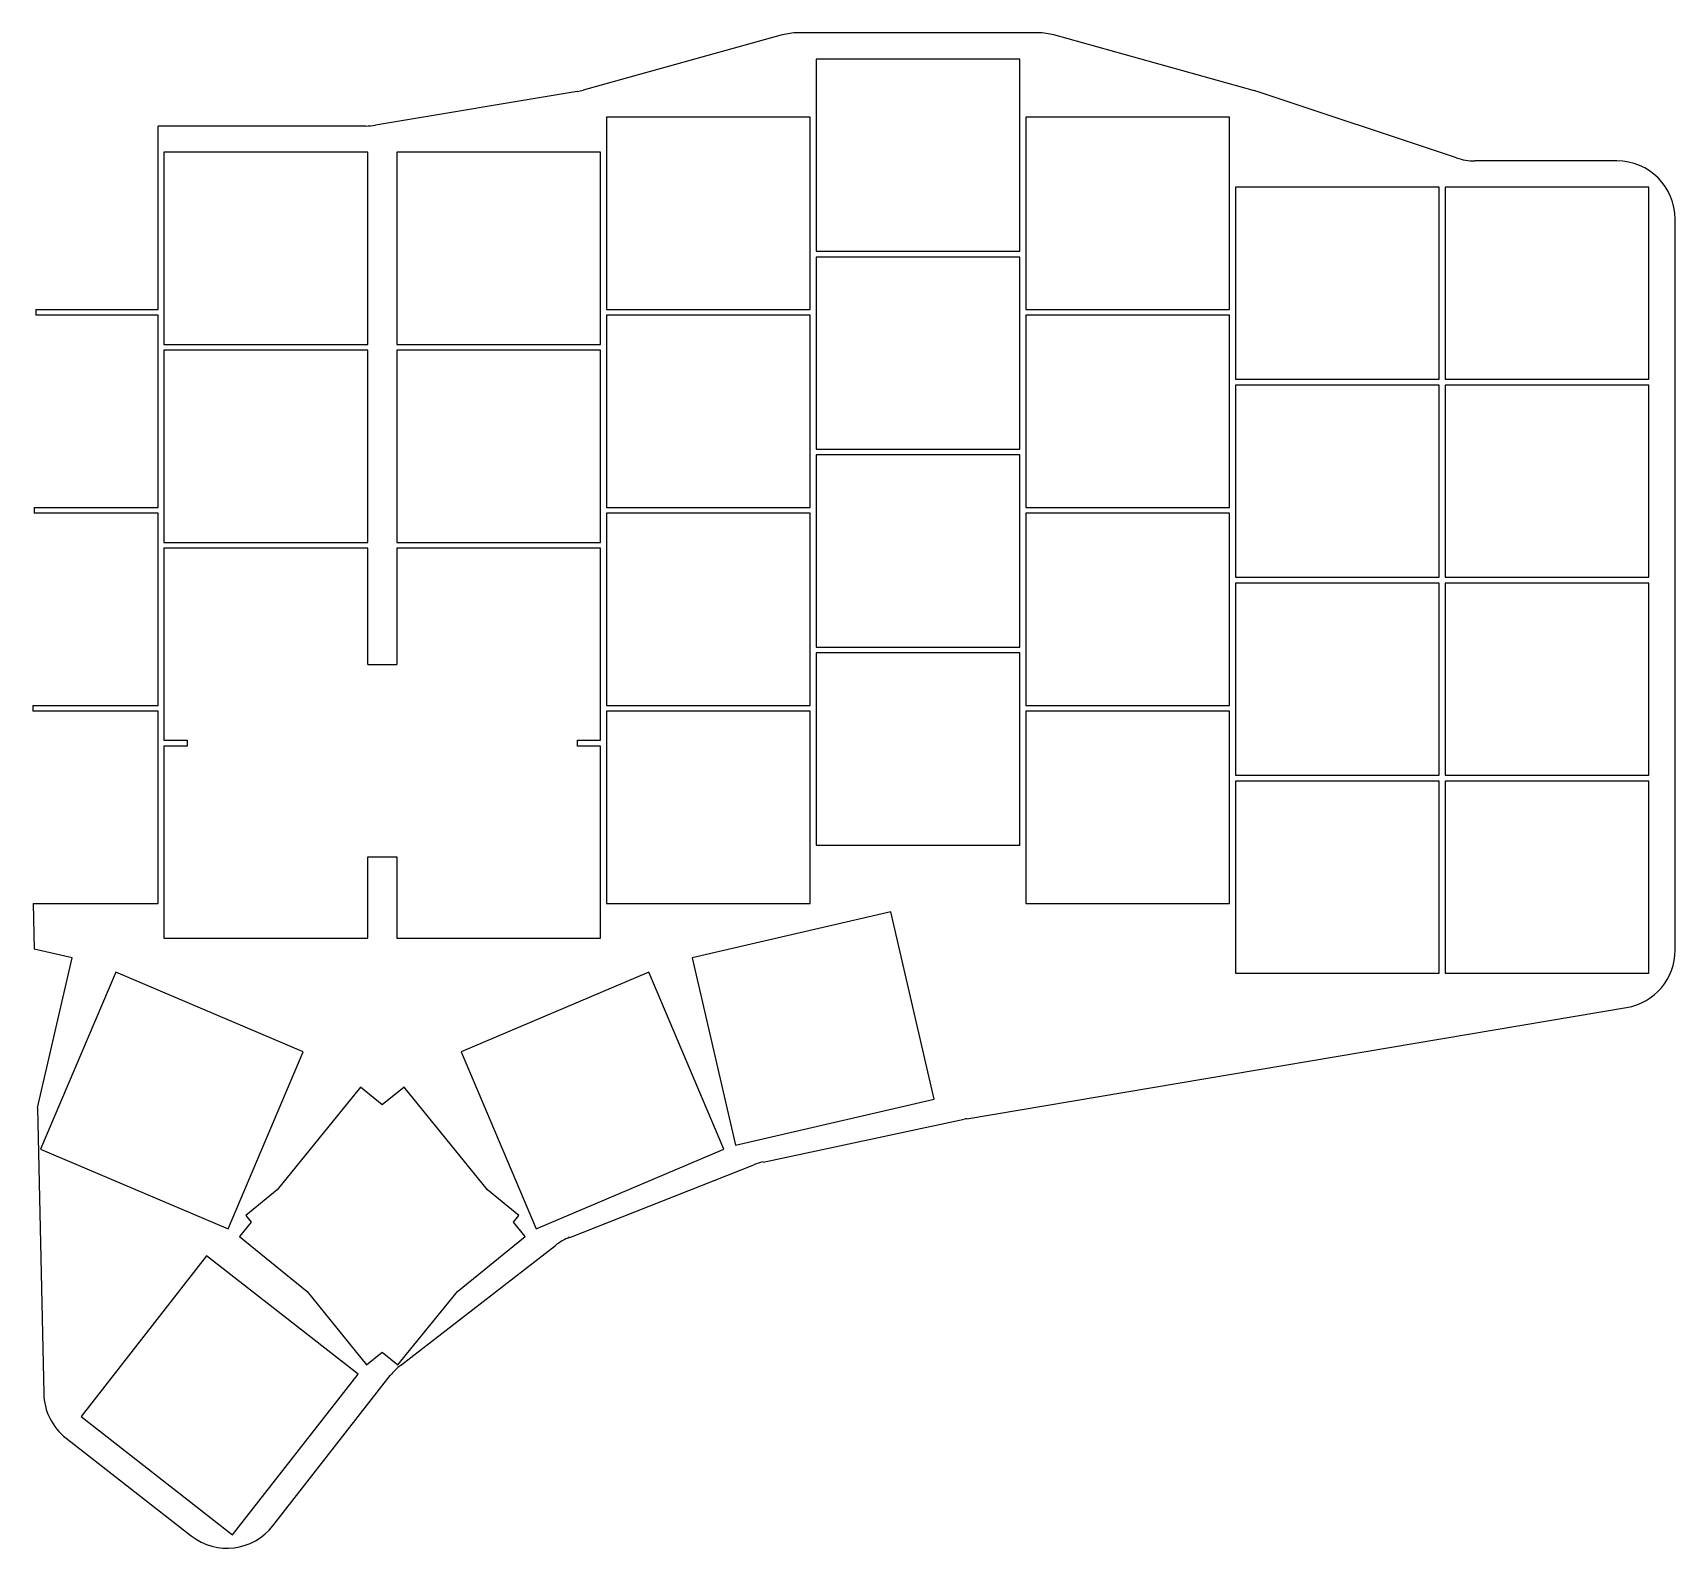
# Model space of a CAD drawing. Header units: millimetres. Extents: x 96 to 237, y -145 to -15.
import ezdxf

# ---------------------------------------------------------------- set-up
doc = ezdxf.new("R2010")
doc.units = ezdxf.units.MM

msp = doc.modelspace()

# ---------------------------------------------------------------- linework, layer by layer
at = {"linetype": 'CONTINUOUS'}
for p, q in [((160.34, -15.18), (143.26, -19.93)), ((182.32, -15), (161.68, -15)), ((200.88, -19.97), (183.66, -15.18)), ((180.75, -17.25), (163.25, -17.25)), ((163.25, -17.25), (163.25, -33.75)), ((180.75, -33.75), (180.75, -17.25)), ((142.74, -20.04), (125.41, -22.93)), ((218.23, -25.74), (201.12, -20.04)), ((162.75, -22.25), (145.25, -22.25)), ((145.25, -22.25), (145.25, -38.75)), ((162.75, -38.75), (162.75, -22.25)), ((198.75, -22.25), (181.25, -22.25)), ((181.25, -22.25), (181.25, -38.75)), ((198.75, -38.75), (198.75, -22.25)), ((124.59, -23), (106.75, -23)), ((106.75, -38.75), (106.75, -23)), ((124.75, -25.25), (107.25, -25.25)), ((107.25, -25.25), (107.25, -41.75)), ((124.75, -41.75), (124.75, -25.25)), ((144.75, -25.25), (127.25, -25.25)), ((127.25, -25.25), (127.25, -41.75)), ((144.75, -41.75), (144.75, -25.25)), ((232, -26), (219.81, -26)), ((216.75, -28.25), (199.25, -28.25)), ((199.25, -28.25), (199.25, -44.75)), ((216.75, -44.75), (216.75, -28.25)), ((234.75, -28.25), (217.25, -28.25)), ((217.25, -28.25), (217.25, -44.75)), ((234.75, -44.75), (234.75, -28.25)), ((237, -93.77), (237, -31)), ((163.25, -33.75), (180.75, -33.75)), ((180.75, -34.25), (163.25, -34.25)), ((163.25, -34.25), (163.25, -50.75)), ((180.75, -50.75), (180.75, -34.25)), ((96.26, -38.75), (96.25, -39.25)), ((106.75, -39.25), (96.25, -39.25)), ((96.26, -38.75), (106.75, -38.75)), ((106.75, -55.75), (106.75, -39.25)), ((145.25, -38.75), (162.75, -38.75)), ((162.75, -39.25), (145.25, -39.25)), ((145.25, -39.25), (145.25, -55.75)), ((162.75, -55.75), (162.75, -39.25)), ((181.25, -38.75), (198.75, -38.75)), ((198.75, -39.25), (181.25, -39.25)), ((181.25, -39.25), (181.25, -55.75)), ((198.75, -55.75), (198.75, -39.25)), ((107.25, -41.75), (124.75, -41.75)), ((124.75, -42.25), (107.25, -42.25)), ((107.25, -42.25), (107.25, -58.75)), ((124.75, -58.75), (124.75, -42.25)), ((127.25, -41.75), (144.75, -41.75)), ((144.75, -42.25), (127.25, -42.25)), ((127.25, -42.25), (127.25, -58.75)), ((144.75, -58.75), (144.75, -42.25)), ((199.25, -44.75), (216.75, -44.75)), ((217.25, -44.75), (234.75, -44.75)), ((216.75, -45.25), (199.25, -45.25)), ((199.25, -45.25), (199.25, -61.75)), ((216.75, -61.75), (216.75, -45.25)), ((234.75, -45.25), (217.25, -45.25)), ((217.25, -45.25), (217.25, -61.75)), ((234.75, -61.75), (234.75, -45.25)), ((163.25, -50.75), (180.75, -50.75)), ((180.75, -51.25), (163.25, -51.25)), ((163.25, -51.25), (163.25, -67.75)), ((180.75, -67.75), (180.75, -51.25)), ((96.1, -55.75), (96.1, -56.25)), ((96.1, -55.75), (106.75, -55.75)), ((106.75, -56.25), (96.1, -56.25)), ((106.75, -72.75), (106.75, -56.25)), ((145.25, -55.75), (162.75, -55.75)), ((162.75, -56.25), (145.25, -56.25)), ((145.25, -56.25), (145.25, -72.75)), ((162.75, -72.75), (162.75, -56.25)), ((181.25, -55.75), (198.75, -55.75)), ((198.75, -56.25), (181.25, -56.25)), ((181.25, -56.25), (181.25, -72.75)), ((198.75, -72.75), (198.75, -56.25)), ((107.25, -58.75), (124.75, -58.75)), ((127.25, -58.75), (144.75, -58.75)), ((124.75, -59.25), (107.25, -59.25)), ((107.25, -59.25), (107.25, -75.75)), ((124.75, -69.25), (124.75, -59.25)), ((144.75, -59.25), (127.25, -59.25)), ((127.25, -59.25), (127.25, -69.25)), ((144.75, -75.75), (144.75, -59.25)), ((199.25, -61.75), (216.75, -61.75)), ((217.25, -61.75), (234.75, -61.75)), ((216.75, -62.25), (199.25, -62.25)), ((199.25, -62.25), (199.25, -78.75)), ((216.75, -78.75), (216.75, -62.25)), ((234.75, -62.25), (217.25, -62.25)), ((217.25, -62.25), (217.25, -78.75)), ((234.75, -78.75), (234.75, -62.25)), ((163.25, -67.75), (180.75, -67.75)), ((180.75, -68.25), (163.25, -68.25)), ((163.25, -68.25), (163.25, -84.75)), ((180.75, -84.75), (180.75, -68.25)), ((124.75, -69.25), (127.25, -69.25)), ((96, -72.75), (96, -73.25)), ((96, -72.75), (106.75, -72.75)), ((106.75, -73.25), (96, -73.25)), ((106.75, -89.75), (106.75, -73.25)), ((145.25, -72.75), (162.75, -72.75)), ((162.75, -73.25), (145.25, -73.25)), ((145.25, -73.25), (145.25, -89.75)), ((162.75, -89.75), (162.75, -73.25)), ((181.25, -72.75), (198.75, -72.75)), ((198.75, -73.25), (181.25, -73.25)), ((181.25, -73.25), (181.25, -89.75)), ((198.75, -89.75), (198.75, -73.25)), ((107.25, -75.75), (109.25, -75.75)), ((109.25, -75.75), (109.25, -76.25)), ((142.75, -76.25), (142.75, -75.75)), ((142.75, -75.75), (144.75, -75.75)), ((109.25, -76.25), (107.25, -76.25)), ((107.25, -76.25), (107.25, -92.75)), ((144.75, -76.25), (142.75, -76.25)), ((144.75, -92.75), (144.75, -76.25)), ((199.25, -78.75), (216.75, -78.75)), ((217.25, -78.75), (234.75, -78.75)), ((216.75, -79.25), (199.25, -79.25)), ((199.25, -79.25), (199.25, -95.75)), ((216.75, -95.75), (216.75, -79.25)), ((234.75, -79.25), (217.25, -79.25)), ((217.25, -79.25), (217.25, -95.75)), ((234.75, -95.75), (234.75, -79.25)), ((124.75, -92.75), (124.75, -85.75)), ((124.75, -85.75), (127.25, -85.75)), ((127.25, -85.75), (127.25, -92.75)), ((163.25, -84.75), (180.75, -84.75)), ((96.04, -89.75), (96.12, -93.68)), ((96.04, -89.75), (106.75, -89.75)), ((145.25, -89.75), (162.75, -89.75)), ((181.25, -89.75), (198.75, -89.75)), ((169.67, -90.49), (152.62, -94.43)), ((173.38, -106.57), (169.67, -90.49)), ((107.25, -92.75), (124.75, -92.75)), ((127.25, -92.75), (144.75, -92.75)), ((99.38, -94.43), (96.12, -93.68)), ((96.41, -107.3), (99.38, -94.43)), ((152.62, -94.43), (156.33, -110.51)), ((103.12, -95.67), (96.67, -110.86)), ((119.22, -102.51), (103.12, -95.67)), ((148.88, -95.67), (132.78, -102.51)), ((155.33, -110.86), (148.88, -95.67)), ((199.25, -95.75), (216.75, -95.75)), ((217.25, -95.75), (234.75, -95.75)), ((176.19, -108.24), (232.83, -98.7)), ((112.78, -117.7), (119.22, -102.51)), ((132.78, -102.51), (139.22, -117.7)), ((124.12, -105.54), (116.98, -114.36)), ((126, -107.06), (124.12, -105.54)), ((127.88, -105.54), (126, -107.06)), ((135.02, -114.36), (127.88, -105.54)), ((156.33, -110.51), (173.38, -106.57)), ((96.41, -107.3), (96.93, -131.84)), ((158.69, -111.96), (175.97, -108.28)), ((96.67, -110.86), (112.78, -117.7)), ((139.22, -117.7), (155.33, -110.86)), ((142.09, -118.43), (157.9, -112.2)), ((116.98, -114.36), (114.28, -116.55)), ((137.72, -116.55), (135.02, -114.36)), ((114.28, -116.55), (114.74, -117.13)), ((137.26, -117.13), (137.72, -116.55)), ((114.74, -117.13), (113.74, -118.36)), ((113.74, -118.36), (119.55, -123.07)), ((132.45, -123.07), (138.26, -118.36)), ((138.26, -118.36), (137.26, -117.13)), ((127.57, -129.42), (140.86, -119.13)), ((110.92, -120.03), (100.14, -133.82)), ((123.92, -130.19), (110.92, -120.03)), ((119.55, -123.07), (124.66, -129.37)), ((127.34, -129.37), (132.45, -123.07)), ((124.66, -129.37), (126, -128.29)), ((126, -128.29), (127.34, -129.37)), ((113.15, -143.98), (123.92, -130.19)), ((116.61, -143.2), (126.69, -130.29)), ((100.14, -133.82), (113.15, -143.98)), ((98.85, -135.67), (109.59, -144.06))]:
    msp.add_line(p, q, dxfattribs=at)
for centre, start, end in [((161.68, -20), 90, 105.5241), ((182.32, -20), 74.4759, 90), ((141.92, -15.11), 279.4623, 285.5241), ((199.54, -24.78), 71.565, 74.4759), ((124.59, -18), 270, 279.4623), ((219.81, -21), 251.565, 270), ((232, -31), 0, 90), ((232, -93.77), 279.5566, 0), ((177.02, -113.17), 99.5566, 102.03), ((159.73, -116.85), 102.03, 111.5088), ((143.92, -123.08), 111.5088, 127.7508), ((130.63, -133.37), 127.7508, 142), ((101.93, -131.73), 181.2211, 232), ((112.67, -140.12), 232, 322)]:
    msp.add_arc(centre, 5, start, end, dxfattribs=at)

doc.saveas('drawing.dxf')
